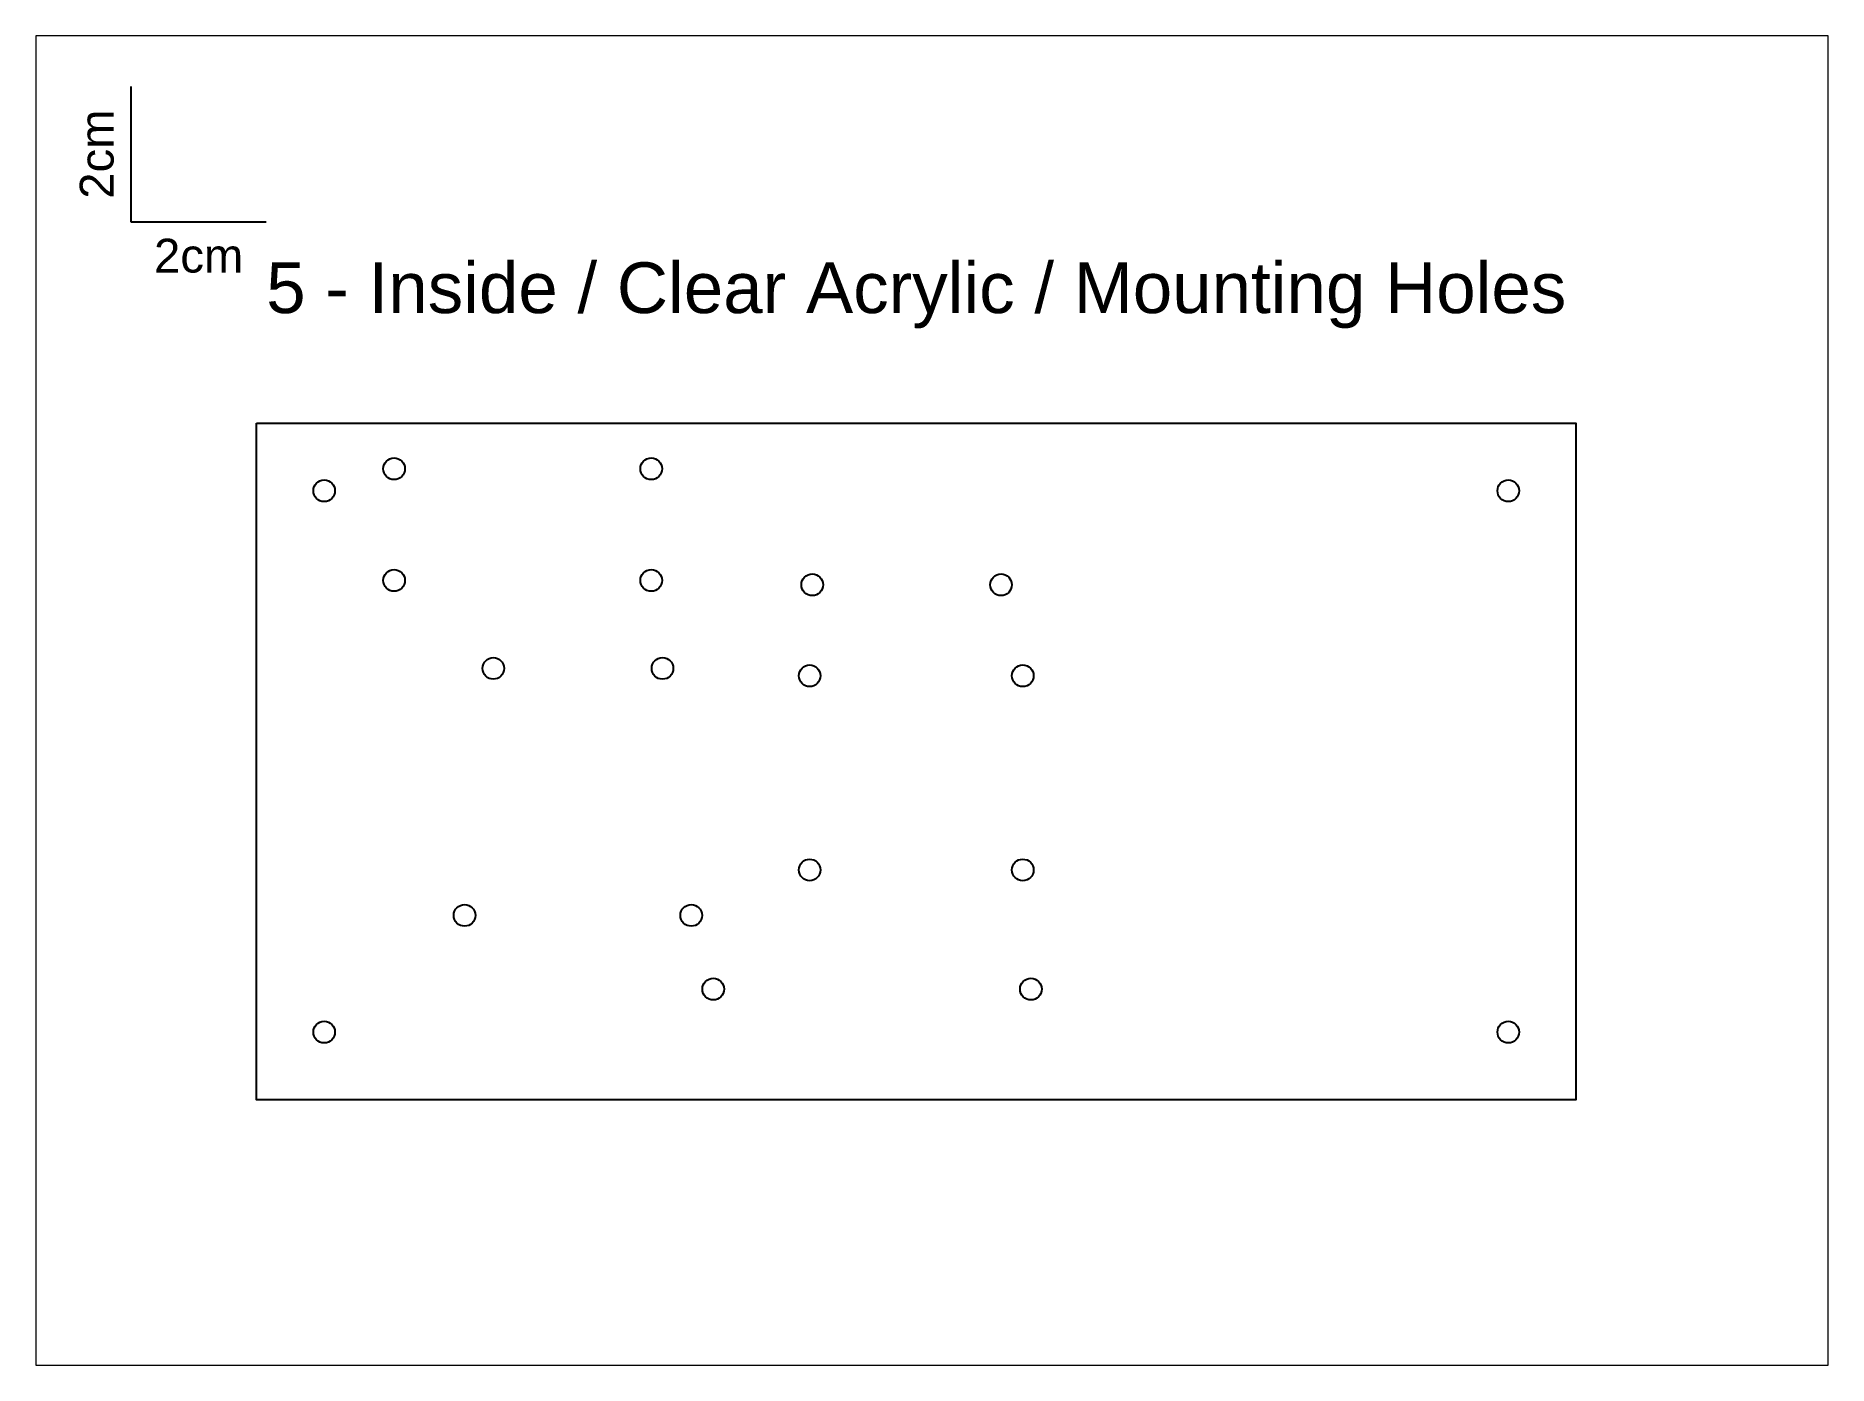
# Paper-space layout 'Layer5' of a CAD drawing. Header units: inches. Extents: x 0.1 to 10.5, y 0.2 to 7.9.
# The model-space entities are those that its viewports show. They can reach past a viewport. Long polylines and large blocks are cut down to what shows.
import ezdxf
from ezdxf.enums import TextEntityAlignment as Align

# ---------------------------------------------------------------- set-up
doc = ezdxf.new("R2010")
doc.units = ezdxf.units.IN
doc.header["$MEASUREMENT"] = 0
doc.layers.add('Annotation', color=253, linetype='Continuous')
doc.layers.add('part', color=2, linetype='Continuous')
doc.styles.get("Standard").update_dxf_attribs({"font": 'arial.ttf'})

# ---------------------------------------------------------------- blocks, each defined once
blk = doc.blocks.new('layer5')
at = {"layer": 'part'}
blk.add_lwpolyline([(0, 0), (19.5, 0), (19.5, -10), (0, -10)], close=True, dxfattribs=at)
for centre in [(2.033, -0.675), (5.833, -0.675), (1, -1), (18.5, -1), (2.033, -2.325), (5.833, -2.325), (8.213, -2.39), (11.003, -2.39), (3.5, -3.625), (6, -3.625), (8.175, -3.734), (11.325, -3.734), (8.175, -6.604), (11.325, -6.604), (3.075, -7.275), (6.425, -7.275), (6.75, -8.365), (11.445, -8.365), (1, -9), (18.5, -9)]:
    blk.add_circle(centre, 0.16, dxfattribs=at)
at = {"layer": 'Defpoints'}
blk.add_text('5 - Inside / Clear Acrylic / Mounting Holes', height=0.75, dxfattribs=at).set_placement((9.75, 2), align=Align.MIDDLE_CENTER)

msp = doc.modelspace()

# ---------------------------------------------------------------- linework, layer by layer
at = {"layer": 'Annotation'}
for p, q in [((45.645, -43.216), (45.645, -45.216)), ((45.645, -45.216), (47.645, -45.216))]:
    msp.add_line(p, q, dxfattribs=at)
at = {"layer": 'Defpoints'}
msp.add_lwpolyline([(71.22, -63.985), (71.22, -42.395), (43.28, -42.395), (43.28, -63.985)], close=True, dxfattribs=at)

# ---------------------------------------------------------------- block references
msp.add_blockref('layer5', (47.5, -48.19))

# ---------------------------------------------------------------- texts
at = {"layer": 'Annotation', "insert": (45.395, -44.216), "char_height": 0.5, "attachment_point": 8, "rotation": 90}
msp.add_mtext_dynamic_manual_height_columns('2cm', width=1.66758, gutter_width=48.065, heights=[0], dxfattribs=at)
at = {"layer": 'Annotation', "insert": (46.645, -45.466), "char_height": 0.5, "attachment_point": 2}
msp.add_mtext_dynamic_manual_height_columns('2cm', width=1.66758, gutter_width=48.065, heights=[0], dxfattribs=at)

psp = doc.layouts.new('Layer5')

# ---------------------------------------------------------------- viewports
at = {"layer": '0'}
psp.add_viewport(center=(5.332, 4.049), size=(10.428, 7.73357), view_center_point=(57.484, -52.291), view_height=19.64327, dxfattribs=at)

doc.saveas('drawing.dxf')
